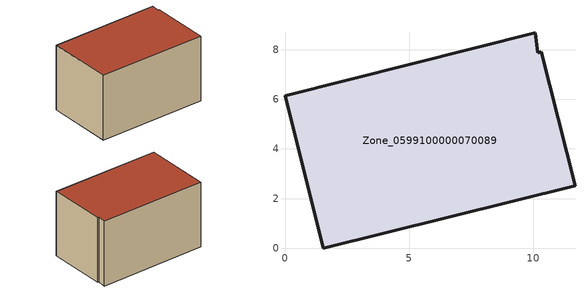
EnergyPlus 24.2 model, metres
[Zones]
Zone_0599100000070089
 floor ground (C_G): 1.54,0 0,6.15 10.08,8.68 10.19,7.88 10.33,7.91 11.68,2.52 z0
 wall outside (C_F): 1.54,0 11.68,2.52 10.33,7.91 10.19,7.88 10.08,8.68 0,6.15 1.54,0 z0:6.33
 roof outside (C_R): 0,6.15 1.54,0 11.68,2.52 10.33,7.91 10.19,7.88 10.08,8.68 z6.33
[BUILDING]
Pand.0599100000070089: North Axis=0; Terrain=City; Loads Convergence Tolerance Value=0.04; Temperature Convergence Tolerance Value=0.4; Solar Distribution=FullExterior; Maximum Number of Warmup Days=25; Minimum Number of Warmup Days=1
[Site:Location]
Rotterdam.The.Hague.AP_ZH_NLD Design_Conditions: Latitude=51.96; Longitude=4.45; Time Zone=1; Elevation=-4.5
[SITE:GROUNDTEMPERATURE:BUILDINGSURFACE]
18, 18, 18, 18, 18, 18, 18, 18, 18, 18, 18, 18
[MATERIAL] Thermal Absorptance=0.9; Solar Absorptance=0.7; Visible Absorptance=0.7
Name | Roughness | Thickness | Conductivity | Density | Specific Heat
G.TI.1946-1964 | MediumSmooth | 0.15 | 1 | 540 | 1210
F.TI.1946-1964 | Rough | 0.3 | 0.857143 | 1920 | 840
R.TI.1946-1964 | MediumRough | 0.2 | 0.277778 | 1500 | 1000
[CONSTRUCTION]
C_G: G.TI.1946-1964
C_F: F.TI.1946-1964
C_R: R.TI.1946-1964
[ZONE]
Zone_0599100000070089: Type=1; Multiplier=1; Ceiling Height=Autocalculate; Volume=Autocalculate; Floor Area=autocalculate; Part of Total Floor Area=Yes
[ZONEINFILTRATION:DESIGNFLOWRATE]
Infil_Zone_0599100000070089: Zone or ZoneList or Space or SpaceList=Zone_0599100000070089; Schedule=AlwaysOn; Design Flow Rate Calculation Method=Flow/Area; Flow Rate per Floor Area=0.003; Constant Term Coefficient=1; Temperature Term Coefficient=0; Velocity Term Coefficient=0; Velocity Squared Term Coefficient=0
[HVACTEMPLATE:ZONE:IDEALLOADSAIRSYSTEM]
Zone_0599100000070089: Maximum Heating Supply Air Temperature=50; Minimum Cooling Supply Air Temperature=13; Maximum Heating Supply Air Humidity Ratio=0.0156; Minimum Cooling Supply Air Humidity Ratio=0.0077; Heating Limit=NoLimit; Cooling Limit=NoLimit; Dehumidification Control Type=ConstantSensibleHeatRatio; Cooling Sensible Heat Ratio=0.7; Dehumidification Setpoint=60; Humidification Control Type=None; Humidification Setpoint=30; Outdoor Air Method=None; Outdoor Air Flow Rate per Person=0.00944; Outdoor Air Flow Rate per Zone Floor Area=0; Outdoor Air Flow Rate per Zone=0; Demand Controlled Ventilation Type=None; Outdoor Air Economizer Type=NoEconomizer; Heat Recovery Type=None; Sensible Heat Recovery Effectiveness=0.7; Latent Heat Recovery Effectiveness=0.65
[ZONECONTROL:THERMOSTAT]
ThermostatControl_Zone_0599100000070089: Zone or ZoneList=Zone_0599100000070089; Control Type Schedule=DualSetpointControlType; Control 1=Thermostat_Zone_0599100000070089; Temperature Difference Between Cutout And Setpoint=0
[THERMOSTATSETPOINT:DUALSETPOINT]
Thermostat_Zone_0599100000070089: Heating Setpoint Temperature Schedule=HeatingSetpoint_Zone_0599100000070089; Cooling Setpoint Temperature Schedule=CoolingSetpoint_Zone_0599100000070089
[SCHEDULE:COMPACT]
HeatingSetpoint_Zone_0599100000070089: Through: 12/31, For: AllDays, Until: 24:00, 21
CoolingSetpoint_Zone_0599100000070089: Through: 12/31, For: AllDays, Until: 24:00, 24
DualSetpointControlType: Through: 12/31, For: AllDays, Until: 24:00, 4
AlwaysOn: Through: 12/31, For: AllDays, Until: 24:00, 1
